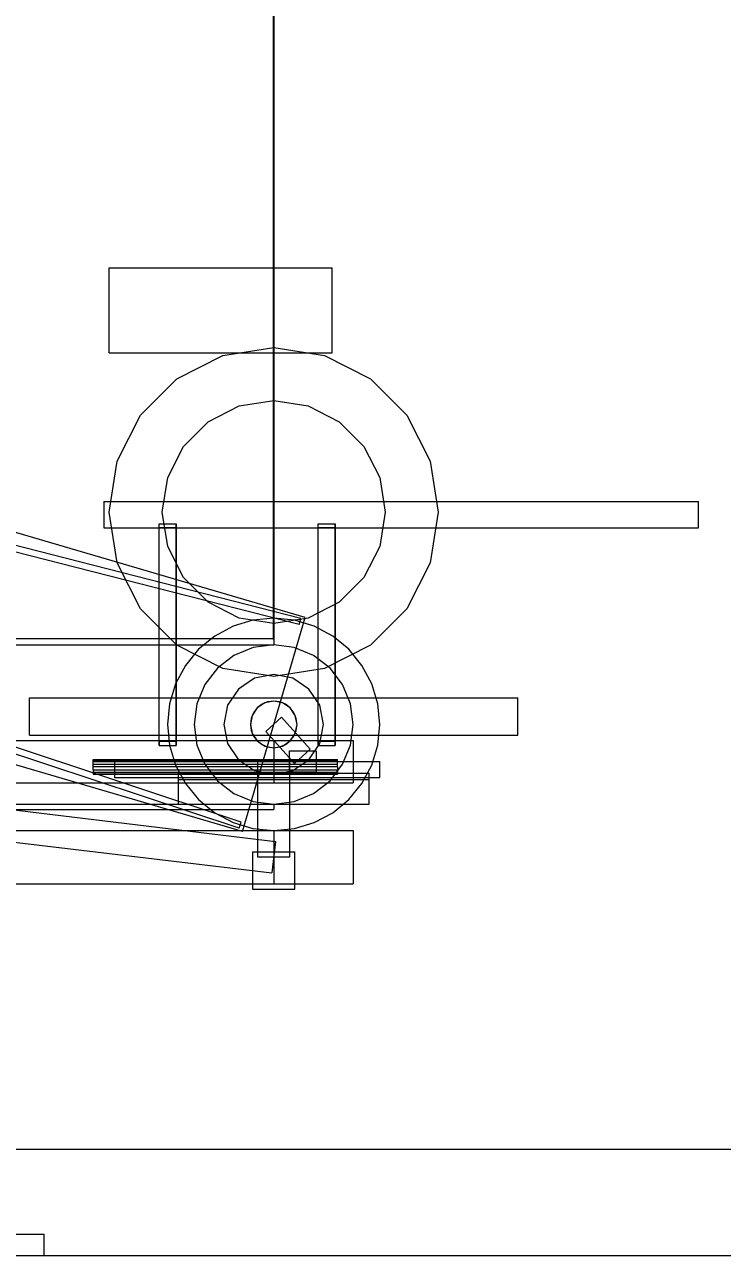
# Model space of a CAD drawing. Header units: millimetres. Extents: x -2500 to 58855, y -53268 to 6837.
# Drawn here: x 2365 to 3023, y -36000 to -34841 of the extents above; entities that cross this region are included whole.
import ezdxf

# ---------------------------------------------------------------- set-up
doc = ezdxf.new("R2010")
doc.units = ezdxf.units.MM
for name, color, linetype, lineweight in [('COTAS_R', 1, 'Continuous', 0), ('frontal_C04', 7, 'Continuous', 0), ('frontal_dos-mix', 7, 'Continuous', 0), ('frontal_secador', 7, 'Continuous', 0)]:
    doc.layers.add(name, color=color, linetype=linetype, lineweight=lineweight)
doc.dimstyles.new('R19_100', dxfattribs={"dimtxt": 250, "dimasz": 150, "dimexe": 150, "dimexo": 80, "dimgap": 100, "dimtad": 1, "dimtih": 1, "dimtoh": 1, "dimdsep": 46, "dimcen": 0.09, "dimadec": 0, "dimazin": 0, "dimtfac": 1, "dimtdec": 4, "dimtofl": 0, "dimtmove": 0, "dimatfit": 3, "dimfxl": 1, "dimtolj": 1, "dimtzin": 0, "dimarcsym": 0})

# ---------------------------------------------------------------- blocks, each defined once
blk = doc.blocks.new('*D37')
at = {"layer": 'COTAS_R', "color": 0, "lineweight": -2, "transparency": 16777216}
for p, q in [((-1750, -35420), (-1750, -34450)), ((2600, -35420), (2600, -34450)), ((-1600, -34600), (2450, -34600))]:
    blk.add_line(p, q, dxfattribs=at)
at = {"layer": 'COTAS_R', "color": 0, "transparency": 16777216}
for points in [[(-1600, -34575), (-1600, -34625), (-1750, -34600)], [(2450, -34575), (2450, -34625), (2600, -34600)]]:
    blk.add_solid(points, dxfattribs=at)
at = {"layer": 'Defpoints', "color": 0, "transparency": 16777216}
for p in [(2600, -34600), (-1750, -35500), (2600, -35500)]:
    blk.add_point(p, dxfattribs=at)

msp = doc.modelspace()

# ---------------------------------------------------------------- linework, layer by layer
at = {"layer": 'frontal_C04'}
for p, q in [((2629.541, -35399.241), (1529.541, -35076.741)), ((2625.511, -35400.209), (1515.604, -35116.463)), ((2624.025, -35406.022), (1514.118, -35122.276)), ((2569.479, -35592.073), (1482.065, -35231.605)), ((2567.591, -35597.768), (1480.177, -35237.3)), ((2570.459, -35600.759), (1470.459, -35278.259)), ((2440, -35290), (3000, -35290)), ((2440, -35290), (2440, -35315)), ((3000, -35315), (3000, -35290)), ((2492, -35314.915), (2492, -35311.085)), ((2492, -35311.085), (2508, -35311.085)), ((2492, -35516.085), (2492, -35311.085)), ((2508, -35311.085), (2508, -35314.915)), ((2508, -35516.085), (2508, -35311.085)), ((2642, -35314.915), (2642, -35311.085)), ((2642, -35311.085), (2658, -35311.085)), ((2642, -35516.085), (2642, -35311.085)), ((2658, -35311.085), (2658, -35314.915)), ((2658, -35516.085), (2658, -35311.085)), ((2440, -35315), (3000, -35315)), ((2508, -35314.915), (2492, -35314.915)), ((2492, -35519.915), (2492, -35314.915)), ((2508, -35314.915), (2508, -35519.915)), ((2658, -35314.915), (2642, -35314.915)), ((2642, -35519.915), (2642, -35314.915)), ((2658, -35314.915), (2658, -35519.915)), ((2580.491, -35401.921), (2561.732, -35407.612)), ((2570.459, -35600.759), (2629.541, -35399.241)), ((2600, -35400), (2580.491, -35401.921)), ((2619.509, -35401.921), (2600, -35400)), ((2638.268, -35407.612), (2619.509, -35401.921)), ((2624.025, -35406.022), (2625.511, -35400.209)), ((1540, -35419), (2600, -35419)), ((2544.443, -35416.853), (2529.289, -35429.289)), ((2561.732, -35407.612), (2544.443, -35416.853)), ((2600, -35419), (2600, -35425)), ((2655.557, -35416.853), (2638.268, -35407.612)), ((2670.711, -35429.289), (2655.557, -35416.853)), ((1540, -35425), (2600, -35425)), ((2529.289, -35429.289), (2516.853, -35444.443)), ((2580.589, -35427.556), (2562.5, -35435.048)), ((2600, -35425), (2580.589, -35427.556)), ((2619.411, -35427.556), (2600, -35425)), ((2637.5, -35435.048), (2619.411, -35427.556)), ((2683.147, -35444.443), (2670.711, -35429.289)), ((2562.5, -35435.048), (2546.967, -35446.967)), ((2653.033, -35446.967), (2637.5, -35435.048)), ((2516.853, -35444.443), (2507.612, -35461.732)), ((2546.967, -35446.967), (2535.048, -35462.5)), ((2600, -35453), (2582.014, -35456.578)), ((2617.986, -35456.578), (2600, -35453)), ((2664.952, -35462.5), (2653.033, -35446.967)), ((2692.388, -35461.732), (2683.147, -35444.443)), ((2507.612, -35461.732), (2501.921, -35480.491)), ((2535.048, -35462.5), (2527.556, -35480.589)), ((2582.014, -35456.578), (2566.766, -35466.766)), ((2633.234, -35466.766), (2617.986, -35456.578)), ((2672.444, -35480.589), (2664.952, -35462.5)), ((2698.079, -35480.491), (2692.388, -35461.732)), ((2566.766, -35466.766), (2556.578, -35482.014)), ((2643.422, -35482.014), (2633.234, -35466.766)), ((2501.921, -35480.491), (2500, -35500)), ((2527.556, -35480.589), (2525, -35500)), ((2556.578, -35482.014), (2553, -35500)), ((2584.444, -35484.444), (2579.675, -35491.581)), ((2584.444, -35484.444), (2580.947, -35489)), ((2591.581, -35479.675), (2584.444, -35484.444)), ((2589, -35480.947), (2584.444, -35484.444)), ((2594.306, -35478.75), (2589, -35480.947)), ((2600, -35478), (2591.581, -35479.675)), ((2600, -35478), (2594.306, -35478.75)), ((2608.419, -35479.675), (2600, -35478)), ((2605.694, -35478.75), (2600, -35478)), ((2611, -35480.947), (2605.694, -35478.75)), ((2615.556, -35484.444), (2608.419, -35479.675)), ((2615.556, -35484.444), (2611, -35480.947)), ((2620.325, -35491.581), (2615.556, -35484.444)), ((2619.053, -35489), (2615.556, -35484.444)), ((2647, -35500), (2643.422, -35482.014)), ((2675, -35500), (2672.444, -35480.589)), ((2700, -35500), (2698.079, -35480.491)), ((2500, -35500), (2501.921, -35519.509)), ((2525, -35500), (2527.556, -35519.411)), ((2553, -35500), (2556.578, -35517.986)), ((2579.675, -35491.581), (2578, -35500)), ((2578.75, -35494.306), (2578, -35500)), ((2578, -35500), (2579.675, -35508.419)), ((2578, -35500), (2578.75, -35505.694)), ((2580.947, -35489), (2578.75, -35494.306)), ((2592.567, -35506.69), (2607.433, -35493.31)), ((2607.433, -35493.31), (2634.433, -35523.31)), ((2621.25, -35494.306), (2619.053, -35489)), ((2622, -35500), (2620.325, -35491.581)), ((2620.325, -35508.419), (2622, -35500)), ((2622, -35500), (2621.25, -35494.306)), ((2621.25, -35505.694), (2622, -35500)), ((2643.422, -35517.986), (2647, -35500)), ((2672.444, -35519.411), (2675, -35500)), ((2698.079, -35519.509), (2700, -35500)), ((2578.75, -35505.694), (2580.947, -35511)), ((2579.675, -35508.419), (2584.444, -35515.556)), ((2580.947, -35511), (2584.444, -35515.556)), ((2592.567, -35506.69), (2619.567, -35536.69)), ((2615.556, -35515.556), (2620.325, -35508.419)), ((2615.556, -35515.556), (2619.053, -35511)), ((2619.053, -35511), (2621.25, -35505.694)), ((1850, -35515), (2600, -35515)), ((1851.787, -35520.107), (2601.787, -35610.107)), ((2508, -35516.085), (2492, -35516.085)), ((2492, -35516.085), (2492, -35519.915)), ((2492, -35519.915), (2508, -35519.915)), ((2501.921, -35519.509), (2507.612, -35538.268)), ((2508, -35519.915), (2508, -35516.085)), ((2527.556, -35519.411), (2535.048, -35537.5)), ((2556.578, -35517.986), (2566.766, -35533.234)), ((2584.444, -35515.556), (2591.581, -35520.325)), ((2584.444, -35515.556), (2589, -35519.053)), ((2589, -35519.053), (2594.306, -35521.25)), ((2591.581, -35520.325), (2600, -35522)), ((2594.306, -35521.25), (2600, -35522)), ((2600, -35515), (2600, -35555)), ((2600, -35515), (2675, -35515)), ((2600, -35522), (2608.419, -35520.325)), ((2600, -35522), (2605.694, -35521.25)), ((2605.694, -35521.25), (2611, -35519.053)), ((2608.419, -35520.325), (2615.556, -35515.556)), ((2611, -35519.053), (2615.556, -35515.556)), ((2634.433, -35523.31), (2619.567, -35536.69)), ((2633.234, -35533.234), (2643.422, -35517.986)), ((2658, -35516.085), (2642, -35516.085)), ((2642, -35516.085), (2642, -35519.915)), ((2642, -35519.915), (2658, -35519.915)), ((2658, -35519.915), (2658, -35516.085)), ((2664.952, -35537.5), (2672.444, -35519.411)), ((2675, -35515), (2675, -35555)), ((2692.388, -35538.268), (2698.079, -35519.509)), ((2430, -35533.533), (2430, -35533)), ((2430, -35533), (2660, -35533)), ((2430, -35535.05), (2430, -35533.533)), ((2430, -35533.533), (2660, -35533.533)), ((2566.766, -35533.234), (2582.014, -35543.422)), ((2615, -35525), (2640, -35525)), ((2615, -35545), (2615, -35525)), ((2617.986, -35543.422), (2633.234, -35533.234)), ((2640, -35525), (2640, -35545)), ((2660, -35533.533), (2660, -35533)), ((2660, -35535.05), (2660, -35533.533)), ((2430, -35537.321), (2430, -35535.05)), ((2430, -35535.05), (2660, -35535.05)), ((2430, -35540), (2430, -35537.321)), ((2430, -35537.321), (2660, -35537.321)), ((2430, -35542.679), (2430, -35540)), ((2660, -35540), (2430, -35540)), ((2430, -35542.679), (2430, -35544.95)), ((2430, -35542.679), (2660, -35542.679)), ((2430, -35544.95), (2430, -35546.467)), ((2430, -35544.95), (2660, -35544.95)), ((2430, -35546.467), (2430, -35547)), ((2430, -35546.467), (2660, -35546.467)), ((2450, -35535), (2700, -35535)), ((2450, -35535), (2450, -35550)), ((2507.612, -35538.268), (2516.853, -35555.557)), ((2510, -35546), (2690, -35546)), ((2510, -35546), (2510, -35552)), ((2535.048, -35537.5), (2546.967, -35553.033)), ((2582.014, -35543.422), (2600, -35547)), ((2615, -35535), (2585, -35535)), ((2585, -35625), (2585, -35535)), ((2600, -35547), (2617.986, -35543.422)), ((2615, -35535), (2615, -35625)), ((2640, -35545), (2615, -35545)), ((2653.033, -35553.033), (2664.952, -35537.5)), ((2660, -35537.321), (2660, -35535.05)), ((2660, -35540), (2660, -35537.321)), ((2660, -35540), (2660, -35542.679)), ((2660, -35542.679), (2660, -35544.95)), ((2660, -35544.95), (2660, -35546.467)), ((2660, -35546.467), (2660, -35547)), ((2683.147, -35555.557), (2692.388, -35538.268)), ((2690, -35552), (2690, -35546)), ((2700, -35550), (2700, -35535)), ((1848.213, -35549.893), (2598.213, -35639.893)), ((1850, -35555), (2600, -35555)), ((2430, -35547), (2660, -35547)), ((2450, -35550), (2700, -35550)), ((2510, -35550), (2690, -35550)), ((2510, -35550), (2510, -35575)), ((2510, -35552), (2690, -35552)), ((2516.853, -35555.557), (2529.289, -35570.711)), ((2546.967, -35553.033), (2562.5, -35564.952)), ((2600, -35555), (2675, -35555)), ((2637.5, -35564.952), (2653.033, -35553.033)), ((2670.711, -35570.711), (2683.147, -35555.557)), ((2690, -35575), (2690, -35550)), ((2562.5, -35564.952), (2580.589, -35572.444)), ((2619.411, -35572.444), (2637.5, -35564.952)), ((-1750, -35575), (2600, -35575)), ((-1750, -35580), (2600, -35580)), ((2510, -35575), (2690, -35575)), ((2529.289, -35570.711), (2544.443, -35583.147)), ((2580.589, -35572.444), (2600, -35575)), ((2600, -35575), (2619.411, -35572.444)), ((2600, -35575), (2600, -35580)), ((2655.557, -35583.147), (2670.711, -35570.711)), ((2544.443, -35583.147), (2561.732, -35592.388)), ((2561.732, -35592.388), (2580.491, -35598.079)), ((2567.591, -35597.768), (2569.479, -35592.073)), ((2619.509, -35598.079), (2638.268, -35592.388)), ((2638.268, -35592.388), (2655.557, -35583.147)), ((1850, -35600), (2600, -35600)), ((2580.491, -35598.079), (2600, -35600)), ((2600, -35600), (2619.509, -35598.079)), ((2600, -35600), (2600, -35650)), ((2600, -35600), (2675, -35600)), ((2675, -35600), (2675, -35650)), ((2601.787, -35610.107), (2598.213, -35639.893)), ((2580, -35620), (2620, -35620)), ((2580, -35620), (2580, -35655)), ((2615, -35625), (2585, -35625)), ((2620, -35655), (2620, -35620)), ((1850, -35650), (2600, -35650)), ((2600, -35650), (2675, -35650)), ((2580, -35655), (2620, -35655))]:
    msp.add_line(p, q, dxfattribs=at)
at = {"layer": 'frontal_dos-mix'}
for p, q in [((2203.756, -35980), (2383.756, -35980)), ((2383.756, -36000), (2383.756, -35980)), ((2203.756, -36000), (2383.756, -36000))]:
    msp.add_line(p, q, dxfattribs=at)
at = {"layer": 'frontal_secador'}
for p, q in [((2445, -35070), (2655, -35070)), ((2445, -35150), (2445, -35070)), ((2655, -35150), (2655, -35070)), ((2445, -35150), (2655, -35150)), ((2552.102, -35152.586), (2600, -35145)), ((2600, -35145), (2647.898, -35152.586)), ((2508.893, -35174.602), (2552.102, -35152.586)), ((2647.898, -35152.586), (2691.107, -35174.602)), ((2474.602, -35208.893), (2508.893, -35174.602)), ((2691.107, -35174.602), (2725.398, -35208.893)), ((2567.553, -35200.139), (2600, -35195)), ((2600, -35195), (2632.447, -35200.139)), ((2452.586, -35252.102), (2474.602, -35208.893)), ((2538.283, -35215.053), (2567.553, -35200.139)), ((2632.447, -35200.139), (2661.717, -35215.053)), ((2725.398, -35208.893), (2747.414, -35252.102)), ((2515.053, -35238.283), (2538.283, -35215.053)), ((2661.717, -35215.053), (2684.947, -35238.283)), ((2500.139, -35267.553), (2515.053, -35238.283)), ((2684.947, -35238.283), (2699.861, -35267.553)), ((2445, -35300), (2452.586, -35252.102)), ((2747.414, -35252.102), (2755, -35300)), ((2495, -35300), (2500.139, -35267.553)), ((2699.861, -35267.553), (2705, -35300)), ((2452.586, -35347.898), (2445, -35300)), ((2500.139, -35332.447), (2495, -35300)), ((2705, -35300), (2699.861, -35332.447)), ((2755, -35300), (2747.414, -35347.898)), ((2515.053, -35361.717), (2500.139, -35332.447)), ((2699.861, -35332.447), (2684.947, -35361.717)), ((2474.602, -35391.107), (2452.586, -35347.898)), ((2747.414, -35347.898), (2725.398, -35391.107)), ((2538.283, -35384.947), (2515.053, -35361.717)), ((2684.947, -35361.717), (2661.717, -35384.947)), ((2508.893, -35425.398), (2474.602, -35391.107)), ((2567.553, -35399.861), (2538.283, -35384.947)), ((2661.717, -35384.947), (2632.447, -35399.861)), ((2725.398, -35391.107), (2691.107, -35425.398)), ((2600, -35405), (2567.553, -35399.861)), ((2632.447, -35399.861), (2600, -35405)), ((2552.102, -35447.414), (2508.893, -35425.398)), ((2691.107, -35425.398), (2647.898, -35447.414)), ((2600, -35455), (2552.102, -35447.414)), ((2647.898, -35447.414), (2600, -35455)), ((2370, -35475), (2830, -35475)), ((2370, -35510), (2370, -35475)), ((2830, -35510), (2830, -35475)), ((2370, -35510), (2830, -35510)), ((1850, -35900), (3350, -35900)), ((1850, -36000), (3350, -36000))]:
    msp.add_line(p, q, dxfattribs=at)

# ---------------------------------------------------------------- dimensions: what is measured, and where the dimension line sits
at = {"layer": 'COTAS_R'}
dim = msp.add_aligned_dim(p1=(-1750, -35500), p2=(2600, -35500), distance=900, text='<> R', dimstyle='R19_100', dxfattribs=at)
dim.commit()
dim.dimension.update_dxf_attribs({"geometry": '*D37', "text_midpoint": (425, -34600)})

doc.saveas('drawing.dxf')
